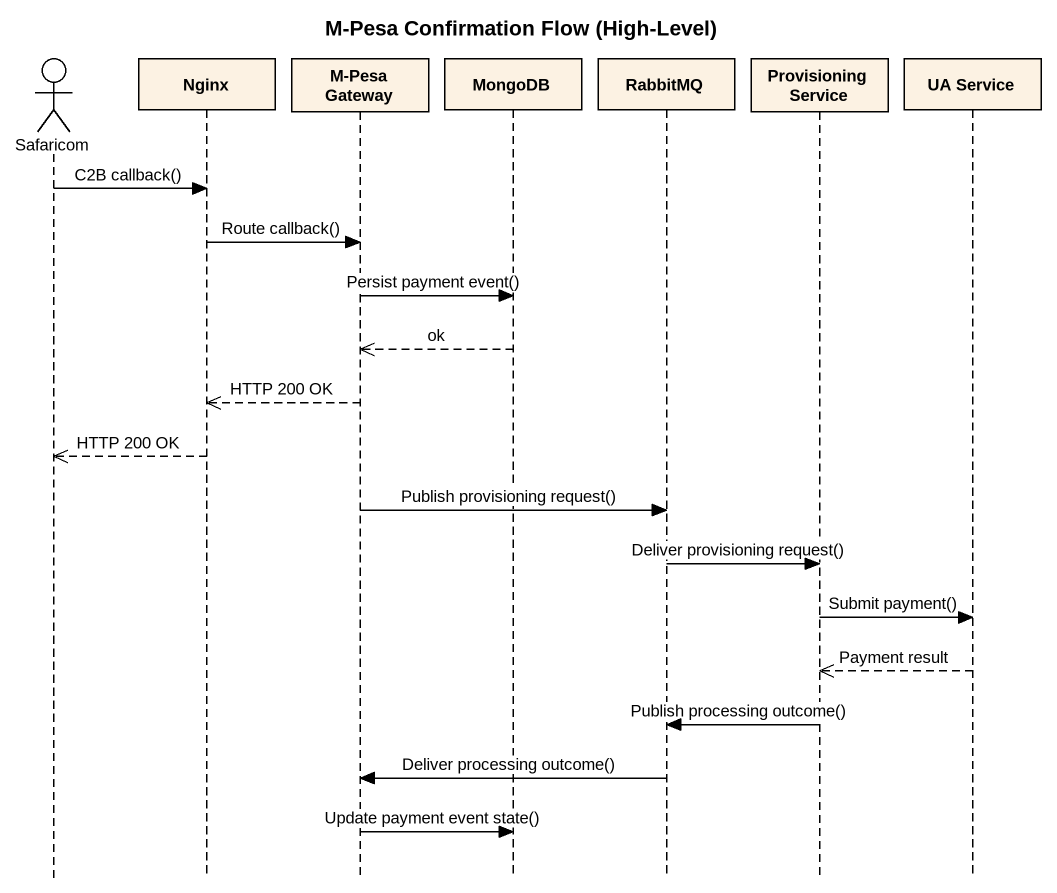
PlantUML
@startuml
title M-Pesa Confirmation Flow (High-Level)
hide footbox
actor Safaricom
participant Nginx
participant "M-Pesa Gateway" as M_Pesa_Gateway
participant MongoDB
participant RabbitMQ
participant "Provisioning Service" as Provisioning_Service
participant "UA Service" as UA_Service

Safaricom -> Nginx : C2B callback()
Nginx -> M_Pesa_Gateway : Route callback()
M_Pesa_Gateway -> MongoDB : Persist payment event()
MongoDB -->> M_Pesa_Gateway : ok
M_Pesa_Gateway -->> Nginx : HTTP 200 OK
Nginx -->> Safaricom : HTTP 200 OK
M_Pesa_Gateway -> RabbitMQ : Publish provisioning request()
RabbitMQ -> Provisioning_Service : Deliver provisioning request()
Provisioning_Service -> UA_Service : Submit payment()
UA_Service -->> Provisioning_Service : Payment result
Provisioning_Service -> RabbitMQ : Publish processing outcome()
RabbitMQ -> M_Pesa_Gateway : Deliver processing outcome()
M_Pesa_Gateway -> MongoDB : Update payment event state()
@enduml
